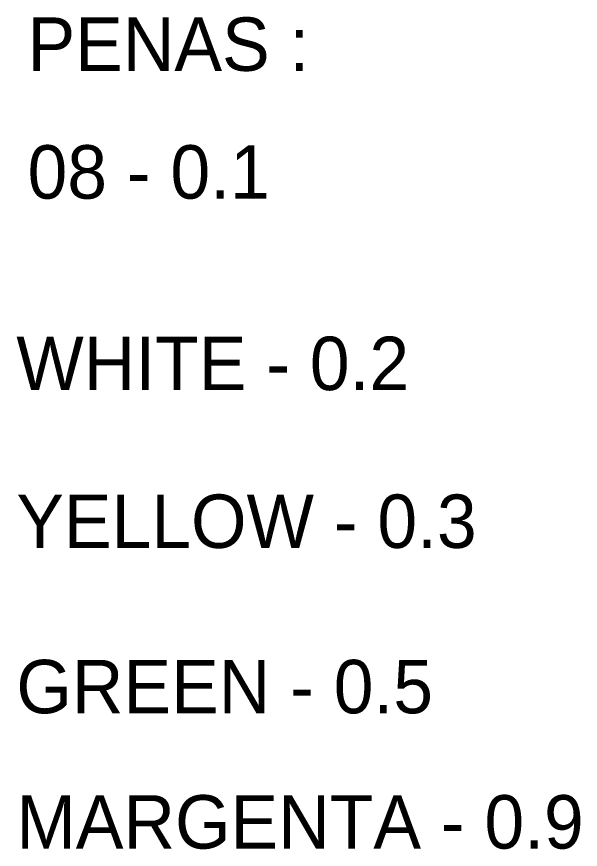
# Model space of a CAD drawing. Header units: inches. Extents: x 645122 to 645329, y 8794230 to 8794268.
# Drawn here: x 645229.98 to 645235.26, y 8794247.04 to 8794254.83 of the extents above; entities that cross this region are included whole.
import ezdxf

# ---------------------------------------------------------------- set-up
doc = ezdxf.new("R2010")
doc.units = ezdxf.units.IN
doc.header["$LTSCALE"] = 8
doc.header["$MEASUREMENT"] = 0
for name, color, linetype in [('pena01', 8, 'Continuous'), ('pena02', 7, 'Continuous'), ('pena03', 2, 'Continuous'), ('pena09', 6, 'Continuous'), ('pena5', 3, 'Continuous')]:
    doc.layers.add(name, color=color, linetype=linetype)
doc.styles.get("Standard").update_dxf_attribs({"font": 'GOTHIC.TTF'})

msp = doc.modelspace()

# ---------------------------------------------------------------- texts
at = {"layer": 'pena01'}
msp.add_text('08 - 0.1', height=0.5, dxfattribs=at).set_placement((645230.082, 8794253.1313))
at = {"layer": 'pena02'}
msp.add_text('WHITE - 0.2', height=0.5, dxfattribs=at).set_placement((645229.9767, 8794251.339))
at = {"layer": 'pena03'}
msp.add_text('YELLOW - 0.3', height=0.5, dxfattribs=at).set_placement((645229.9767, 8794249.8615))
at = {"layer": 'pena09'}
msp.add_text('MARGENTA - 0.9', height=0.5, dxfattribs=at).set_placement((645229.9767, 8794247.0472))
at = {"layer": 'pena5'}
for s, p in [('PENAS :', (645230.082, 8794254.3274)), ('GREEN - 0.5', (645229.9767, 8794248.3136))]:
    msp.add_text(s, height=0.5, dxfattribs=at).set_placement(p)

doc.saveas('drawing.dxf')
